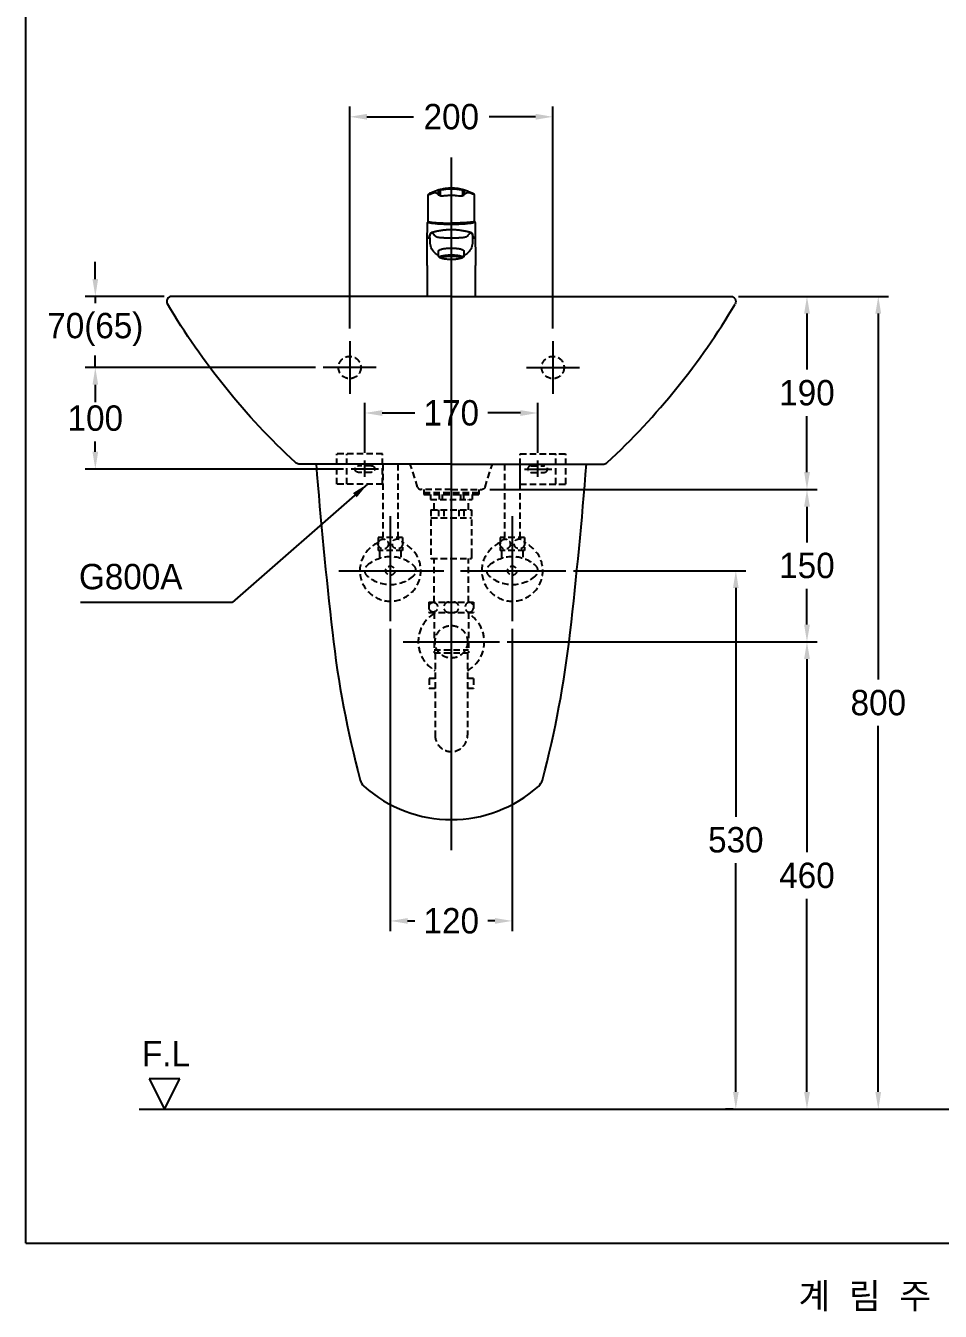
# Model space of a CAD drawing. Header units: millimetres. Extents: x 0 to 5789, y -67 to 2530.
# Drawn here: x 0 to 900, y -67 to 1198 of the extents above; entities that cross this region are included whole.
import ezdxf
from ezdxf.enums import TextEntityAlignment as Align
from ezdxf.lldxf.tags import DXFTag

# ---------------------------------------------------------------- set-up
doc = ezdxf.new("R2010")
doc.units = ezdxf.units.MM
doc.linetypes.add('DASHED2', pattern=[9.525, 6.35, -3.175])
for name, color, linetype in [('TEXT', 7, 'Continuous'), ('내부선 및 부속', 4, 'Continuous'), ('도각라인', 7, 'Continuous'), ('외형선', 3, 'Continuous'), ('점선', 6, 'DASHED2'), ('중심선', 1, 'DASHED'), ('치수선', 7, 'Continuous')]:
    doc.layers.add(name, color=color, linetype=linetype)
doc.styles.add('____', font='')
doc.styles.add('타이틀', font='H2GTRM.TTF', dxfattribs={"height": 25})
doc.styles.get('____').set_extended_font_data('굴림')
tags = doc.linetypes.add('DASHDOT', pattern=[70, 31, -13, 13, -13]).pattern_tags.tags
tags[10:11] = [DXFTag(74, 4), DXFTag(75, 0), DXFTag(340, '0'), DXFTag(46, 0.0), DXFTag(50, 0.0), DXFTag(44, 0.0), DXFTag(45, 0.0)]
tags[8:9] = [DXFTag(74, 4), DXFTag(75, 0), DXFTag(340, '0'), DXFTag(46, 0.0), DXFTag(50, 0.0), DXFTag(44, 0.0), DXFTag(45, 0.0)]
tags[6:7] = [DXFTag(74, 4), DXFTag(75, 0), DXFTag(340, '0'), DXFTag(46, 0.0), DXFTag(50, 0.0), DXFTag(44, 0.0), DXFTag(45, 0.0)]
tags[4:5] = [DXFTag(74, 4), DXFTag(75, 0), DXFTag(340, '0'), DXFTag(46, 0.0), DXFTag(50, 0.0), DXFTag(44, 0.0), DXFTag(45, 0.0)]
tags = doc.linetypes.add('DASHED', pattern=[25.72, 12.86, -12.86]).pattern_tags.tags
tags[6:7] = [DXFTag(74, 4), DXFTag(75, 0), DXFTag(340, '0'), DXFTag(46, 0.0), DXFTag(50, 0.0), DXFTag(44, 0.0), DXFTag(45, 0.0)]
tags[4:5] = [DXFTag(74, 4), DXFTag(75, 0), DXFTag(340, '0'), DXFTag(46, 0.0), DXFTag(50, 0.0), DXFTag(44, 0.0), DXFTag(45, 0.0)]
doc.dimstyles.new('MSADIM', dxfattribs={"dimtxt": 33, "dimasz": 17, "dimexe": 10, "dimexo": 7.5, "dimgap": 10, "dimtad": 0, "dimtih": 1, "dimtoh": 1, "dimdec": 0, "dimzin": 1, "dimdsep": 46, "dimtxsty": '____', "dimcen": 11.25, "dimadec": 0, "dimazin": 0, "dimtfac": 1, "dimtdec": 0, "dimtix": 1, "dimtmove": 0, "dimatfit": 3, "dimfxl": 0, "dimtolj": 1, "dimtzin": 1, "dimarcsym": 0})

# ---------------------------------------------------------------- blocks, each defined once
blk = doc.blocks.new('*D14')
at = {"layer": '치수선', "color": 0, "linetype": 'Continuous', "lineweight": -2}
for p, q in [((318.8, 900.5), (318.8, 1118.7)), ((518.8, 900.5), (518.8, 1118.7)), ((335.8, 1108.7), (381.5, 1108.7)), ((501.8, 1108.7), (456.1, 1108.7))]:
    blk.add_line(p, q, dxfattribs=at)
at = {"layer": '치수선', "color": 0, "linetype": 'Continuous'}
for points in [[(335.8, 1111.6), (335.8, 1105.9), (318.8, 1108.7)], [(501.8, 1111.6), (501.8, 1105.9), (518.8, 1108.7)]]:
    blk.add_solid(points, dxfattribs=at)
at = {"layer": '치수선', "color": 0, "linetype": 'Continuous', "insert": (418.8, 1108.7), "char_height": 25, "attachment_point": 5, "style": '____'}
blk.add_mtext('\\A1;200', dxfattribs=at)
blk = doc.blocks.new('*D1')
at = {"layer": '치수선', "color": 0, "linetype": 'Continuous', "lineweight": -2}
for p, q in [((68.5, 949), (68.5, 966)), ((136.3, 932), (58.5, 932)), ((68.5, 932), (68.5, 925.3)), ((68.5, 862), (68.5, 873.8)), ((285.3, 862), (58.5, 862)), ((68.5, 845), (68.5, 828))]:
    blk.add_line(p, q, dxfattribs=at)
at = {"layer": '치수선', "color": 0, "linetype": 'Continuous'}
for points in [[(65.7, 949), (71.3, 949), (68.5, 932)], [(65.7, 845), (71.3, 845), (68.5, 862)]]:
    blk.add_solid(points, dxfattribs=at)
at = {"layer": '치수선', "color": 0, "linetype": 'Continuous', "insert": (68.5, 899.5), "char_height": 25, "attachment_point": 5, "style": '____'}
blk.add_mtext('\\A1;70(65)', dxfattribs=at)
blk = doc.blocks.new('*D2')
at = {"layer": '치수선', "color": 0, "linetype": 'Continuous', "lineweight": -2}
for p, q in [((285.3, 862), (58.5, 862)), ((68.5, 845), (68.5, 834.9)), ((68.5, 779), (68.5, 789.2)), ((312.8, 762), (58.5, 762))]:
    blk.add_line(p, q, dxfattribs=at)
at = {"layer": '치수선', "color": 0, "linetype": 'Continuous'}
for points in [[(65.7, 845), (71.3, 845), (68.5, 862)], [(65.7, 779), (71.3, 779), (68.5, 762)]]:
    blk.add_solid(points, dxfattribs=at)
at = {"layer": '치수선', "color": 0, "linetype": 'Continuous', "insert": (68.5, 812), "char_height": 25, "attachment_point": 5, "style": '____'}
blk.add_mtext('\\A1;100', dxfattribs=at)
blk = doc.blocks.new('*D3')
at = {"layer": '치수선', "color": 0, "linetype": 'Continuous', "lineweight": -2}
for p, q in [((701.3, 932), (778.8, 932)), ((768.8, 915), (768.8, 859.9)), ((768.8, 759), (768.8, 814.2)), ((456.6, 742), (778.8, 742))]:
    blk.add_line(p, q, dxfattribs=at)
at = {"layer": '치수선', "color": 0, "linetype": 'Continuous'}
for points in [[(766, 915), (771.7, 915), (768.8, 932)], [(766, 759), (771.7, 759), (768.8, 742)]]:
    blk.add_solid(points, dxfattribs=at)
at = {"layer": '치수선', "color": 0, "linetype": 'Continuous', "insert": (768.8, 837), "char_height": 25, "attachment_point": 5, "style": '____'}
blk.add_mtext('\\A1;190', dxfattribs=at)
blk = doc.blocks.new('*D4')
at = {"layer": '치수선', "color": 0, "linetype": 'Continuous', "lineweight": -2}
for p, q in [((456.6, 742), (778.8, 742)), ((768.8, 725), (768.8, 689.9)), ((768.8, 609), (768.8, 644.2)), ((473.8, 592), (778.8, 592))]:
    blk.add_line(p, q, dxfattribs=at)
at = {"layer": '치수선', "color": 0, "linetype": 'Continuous'}
for points in [[(766, 725), (771.7, 725), (768.8, 742)], [(766, 609), (771.7, 609), (768.8, 592)]]:
    blk.add_solid(points, dxfattribs=at)
at = {"layer": '치수선', "color": 0, "linetype": 'Continuous', "insert": (768.8, 667), "char_height": 25, "attachment_point": 5, "style": '____'}
blk.add_mtext('\\A1;150', dxfattribs=at)
blk = doc.blocks.new('*D5')
at = {"layer": '치수선', "color": 0, "linetype": 'Continuous', "lineweight": -2}
for p, q in [((473.8, 592), (778.8, 592)), ((768.8, 575), (768.8, 384.9)), ((768.8, 149), (768.8, 339.2)), ((761, 132), (778.8, 132))]:
    blk.add_line(p, q, dxfattribs=at)
at = {"layer": '치수선', "color": 0, "linetype": 'Continuous'}
for points in [[(766, 575), (771.7, 575), (768.8, 592)], [(766, 149), (771.7, 149), (768.8, 132)]]:
    blk.add_solid(points, dxfattribs=at)
at = {"layer": '치수선', "color": 0, "linetype": 'Continuous', "insert": (768.8, 362), "char_height": 25, "attachment_point": 5, "style": '____'}
blk.add_mtext('\\A1;460', dxfattribs=at)
blk = doc.blocks.new('*D6')
at = {"layer": '치수선', "color": 0, "linetype": 'Continuous', "lineweight": -2}
for p, q in [((539.1, 662), (708.8, 662)), ((698.8, 645), (698.8, 419.8)), ((698.8, 149), (698.8, 374.2)), ((696.2, 132), (688.8, 132))]:
    blk.add_line(p, q, dxfattribs=at)
at = {"layer": '치수선', "color": 0, "linetype": 'Continuous'}
for points in [[(696, 645), (701.6, 645), (698.8, 662)], [(696, 149), (701.6, 149), (698.8, 132)]]:
    blk.add_solid(points, dxfattribs=at)
at = {"layer": '치수선', "color": 0, "linetype": 'Continuous', "insert": (698.8, 397), "char_height": 25, "attachment_point": 5, "style": '____'}
blk.add_mtext('\\A1;530', dxfattribs=at)
blk = doc.blocks.new('*D7')
at = {"layer": '치수선', "color": 0, "linetype": 'Continuous', "lineweight": -2}
for p, q in [((701.3, 932), (849, 932)), ((839, 915), (839, 554.8)), ((839, 149), (839, 509.2)), ((815, 132), (849, 132))]:
    blk.add_line(p, q, dxfattribs=at)
at = {"layer": '치수선', "color": 0, "linetype": 'Continuous'}
for points in [[(836.1, 915), (841.8, 915), (839, 932)], [(836.1, 149), (841.8, 149), (839, 132)]]:
    blk.add_solid(points, dxfattribs=at)
at = {"layer": '치수선', "color": 0, "linetype": 'Continuous', "insert": (839, 532), "char_height": 25, "attachment_point": 5, "style": '____'}
blk.add_mtext('\\A1;800', dxfattribs=at)
blk = doc.blocks.new('*D8')
at = {"layer": '치수선', "color": 0, "linetype": 'Continuous', "lineweight": -2}
for p, q in [((358.8, 604.9), (358.8, 307.3)), ((478.8, 604.9), (478.8, 307.3)), ((375.8, 317.3), (382.9, 317.3)), ((461.8, 317.3), (454.7, 317.3))]:
    blk.add_line(p, q, dxfattribs=at)
at = {"layer": '치수선', "color": 0, "linetype": 'Continuous'}
for points in [[(375.8, 320.1), (375.8, 314.5), (358.8, 317.3)], [(461.8, 320.1), (461.8, 314.5), (478.8, 317.3)]]:
    blk.add_solid(points, dxfattribs=at)
at = {"layer": '치수선', "color": 0, "linetype": 'Continuous', "insert": (418.8, 317.3), "char_height": 25, "attachment_point": 5, "style": '____'}
blk.add_mtext('\\A1;120', dxfattribs=at)
blk = doc.blocks.new('*D15')
at = {"layer": '치수선', "color": 0, "linetype": 'Continuous', "lineweight": -2}
for p, q in [((333.8, 778.1), (333.8, 827.2)), ((503.8, 778.1), (503.8, 827.2)), ((350.8, 817.2), (382.9, 817.2)), ((486.8, 817.2), (454.7, 817.2))]:
    blk.add_line(p, q, dxfattribs=at)
at = {"layer": '치수선', "color": 0, "linetype": 'Continuous'}
for points in [[(350.8, 820), (350.8, 814.3), (333.8, 817.2)], [(486.8, 820), (486.8, 814.3), (503.8, 817.2)]]:
    blk.add_solid(points, dxfattribs=at)
at = {"layer": '치수선', "color": 0, "linetype": 'Continuous', "insert": (418.8, 817.2), "char_height": 25, "attachment_point": 5, "style": '____'}
blk.add_mtext('\\A1;170', dxfattribs=at)

msp = doc.modelspace()

# ---------------------------------------------------------------- linework, layer by layer
at = {"layer": '내부선 및 부속', "linetype": 'Continuous'}
for p, q in [((396, 1006.6), (396.2, 1031)), ((396.2, 1031), (396.2, 1031.8)), ((441.5, 1031.8), (441.5, 1031.8)), ((441.5, 1031), (441.5, 1031.8)), ((441.7, 1006.6), (441.5, 1031)), ((406.3, 971.9), (406.3, 976.6)), ((431.3, 976.6), (431.3, 971.9))]:
    msp.add_line(p, q, dxfattribs=at)
for centre, start, end in [((401.4, 1027.8), 40.9394, 90.3276), ((436.2, 1027.8), 89.6724, 139.0606)]:
    msp.add_arc(centre, 6.17, start, end, dxfattribs=at)
for points, degree, knots in [([(406.8, 1037), (408.6, 1037.5), (412.2, 1038.4), (418.2, 1039), (424.6, 1038.6), (428.6, 1037.6), (430.8, 1037)], 3, [0, 0, 0, 0, 0.172614, 0.472869, 0.772389, 1, 1, 1, 1]), ([(418.2, 1037.5), (417.8, 1037.5), (417, 1037.5), (415.8, 1037.4), (413.9, 1037.3), (412, 1037.1), (410.4, 1036.9), (409.4, 1036.8), (408.8, 1036.8), (408.7, 1036.8), (408.6, 1036.8)], 3, [0, 0, 0, 0, 0.08364, 0.166971, 0.251297, 0.499774, 0.623968, 0.749249, 0.875394, 1, 1, 1, 1]), ([(429, 1036.8), (429, 1036.8), (428.9, 1036.8), (428.6, 1036.8), (428.1, 1036.9), (427.3, 1036.9), (425.7, 1037.1), (423.6, 1037.3), (421.2, 1037.5), (420, 1037.5), (419.4, 1037.5)], 3, [0, 0, 0, 0, 0.083171, 0.166327, 0.250973, 0.376329, 0.500728, 0.749101, 0.874813, 1, 1, 1, 1]), ([(396.2, 1031.8), (396.3, 1031.9), (396.5, 1032), (397, 1032.3), (397.9, 1032.7), (399.3, 1033.2), (400.6, 1033.7), (401.4, 1033.9)], 3, [0, 0, 0, 0, 0.154023, 0.3203, 0.498135, 0.714224, 1, 1, 1, 1]), ([(401.8, 1035), (401.5, 1034.9), (400.8, 1034.6), (399.7, 1034.2), (398.4, 1033.7), (397.6, 1033.2), (397.1, 1033), (397, 1032.8), (396.9, 1032.8)], 3, [0, 0, 0, 0, 0.125751, 0.25087, 0.500195, 0.749311, 0.874844, 1, 1, 1, 1]), ([(406.8, 1037), (406.8, 1036.9), (406.6, 1036.9), (406.1, 1036.6), (405.4, 1036.4), (404.8, 1036.1), (404.4, 1036)], 3, [0, 0, 0, 0, 0.248773, 0.499961, 0.748114, 1, 1, 1, 1]), ([(408.6, 1036.8), (408.6, 1036.9), (408.5, 1036.9), (408.4, 1037), (408.3, 1037.1), (408.1, 1037.2), (408, 1037.2), (407.9, 1037.3)], 3, [0, 0, 0, 0, 0.121408, 0.121408, 0.607064, 0.607064, 1, 1, 1, 1]), ([(408.2, 1031), (409.1, 1030.8), (409.2, 1030.8), (409.5, 1030.8), (410.2, 1030.8), (411.7, 1031.1), (414.2, 1031.4), (416.5, 1031.5), (417.6, 1031.5), (418.2, 1031.6)], 3, [0, 0, 0, 0, 0.083754, 0.167101, 0.251369, 0.500054, 0.748883, 0.875168, 1, 1, 1, 1]), ([(419.3, 1031.6), (419.7, 1031.6), (420.5, 1031.5), (421.7, 1031.5), (423.6, 1031.3), (425.4, 1031.1), (426.9, 1030.9), (427.8, 1030.8), (428.4, 1030.8), (428.5, 1030.8), (428.5, 1030.8)], 3, [0, 0, 0, 0, 0.083297, 0.166448, 0.250981, 0.499317, 0.623286, 0.748997, 0.874882, 1, 1, 1, 1]), ([(429.8, 1037.3), (429.7, 1037.2), (429.6, 1037.2), (429.4, 1037.1), (429.3, 1037), (429.2, 1037), (429.1, 1036.9), (429, 1036.8)], 3, [0, 0, 0, 0, 0.458457, 0.458457, 0.729349, 0.729349, 1, 1, 1, 1]), ([(431.8, 1036.5), (431.6, 1036.6), (431, 1036.8), (430.9, 1036.9), (430.8, 1037)], 3, [0, 0, 0, 0, 0.503034, 1, 1, 1, 1]), ([(435.4, 1035.1), (435.1, 1035.3), (434.3, 1035.6), (433.3, 1035.9), (432.5, 1036.3), (432, 1036.4), (431.8, 1036.5)], 3, [0, 0, 0, 0, 0.250372, 0.500014, 0.748927, 1, 1, 1, 1]), ([(440.8, 1032.8), (440.7, 1032.9), (440.5, 1033), (439.9, 1033.3), (439, 1033.7), (437.7, 1034.3), (436.4, 1034.8), (435.8, 1035)], 3, [0, 0, 0, 0, 0.165694, 0.331798, 0.499885, 0.749156, 1, 1, 1, 1]), ([(441.5, 1031.8), (441.4, 1031.9), (441.2, 1032), (440.6, 1032.3), (439.7, 1032.7), (438.4, 1033.2), (437, 1033.7), (436.3, 1033.9)], 3, [0, 0, 0, 0, 0.154023, 0.3203, 0.498135, 0.714224, 1, 1, 1, 1]), ([(395.3, 1004.1), (395.3, 1004.2), (395.3, 1004.3), (395.4, 1004.7), (395.8, 1005.1), (396.2, 1005.3), (396.6, 1005.5), (396.8, 1005.5)], 3, [0, 0, 0, 0, 0.04006, 0.118961, 0.377798, 0.727526, 1, 1, 1, 1]), ([(396.1, 1005.8), (396.2, 1005.7), (396.5, 1005.6), (397.3, 1005.4), (397.8, 1005.2), (399.1, 1005), (399.9, 1004.9), (401.6, 1004.7), (402.5, 1004.6), (405.7, 1004.4), (408, 1004.3), (413.3, 1004.1), (416, 1004), (418.8, 1004)], 3, [0, 0, 0, 0, 0.125, 0.125, 0.25, 0.25, 0.375, 0.375, 0.5, 0.5, 0.75, 0.75, 1, 1, 1, 1]), ([(396.3, 1005), (396.3, 1004.7), (397.4, 1004.4), (401.3, 1003.8), (404.1, 1003.5), (407.5, 1003.4)], 3, [0, 0, 0, 0, 0.5, 0.5, 1, 1, 1, 1]), ([(407.5, 1003.4), (409.2, 1003.3), (411, 1003.2), (414.8, 1003.1), (416.8, 1003.1), (418.8, 1003.1)], 3, [0, 0, 0, 0, 0.5, 0.5, 1, 1, 1, 1]), ([(441.6, 1005.8), (441.3, 1005.6), (440.5, 1005.3), (438.5, 1005), (437.8, 1004.9), (436.1, 1004.7), (435.1, 1004.6), (433, 1004.5), (431.9, 1004.4), (429.6, 1004.3), (428.3, 1004.2), (424.4, 1004.1), (421.6, 1004), (418.8, 1004)], 3, [0, 0, 0, 0, 0.25, 0.25, 0.375, 0.375, 0.5, 0.5, 0.625, 0.625, 0.75, 0.75, 1, 1, 1, 1]), ([(418.8, 1003.1), (420.8, 1003.1), (422.8, 1003.1), (426.6, 1003.2), (428.4, 1003.3), (430.1, 1003.4)], 3, [0, 0, 0, 0, 0.5, 0.5, 1, 1, 1, 1]), ([(430.1, 1003.4), (433.6, 1003.5), (436.4, 1003.8), (440.3, 1004.4), (441.3, 1004.7), (441.3, 1005)], 3, [0, 0, 0, 0, 0.5, 0.5, 1, 1, 1, 1]), ([(440.9, 1005.5), (441.2, 1005.4), (441.4, 1005.3), (441.8, 1005.1), (442.3, 1004.1)], 3, [0, 0, 0, 0, 0.891166, 1, 1, 1, 1]), ([(396.8, 990), (396.8, 989.9), (396.7, 989.6), (396.5, 989.3), (396.3, 989.1), (396.1, 989.1), (395.8, 989.4), (395.5, 990.1), (395.4, 990.6), (395.2, 993.3)], 3, [0, 0, 0, 0, 0.092253, 0.195753, 0.310078, 0.438828, 0.61431, 0.927777, 1, 1, 1, 1]), ([(397.8, 992.5), (397.7, 992.2), (397.4, 991.5), (397.1, 990.7), (396.9, 990.2), (396.8, 990)], 3, [0, 0, 0, 0, 0.499854, 0.864283, 1, 1, 1, 1]), ([(401.7, 993), (401.5, 993.2), (401.2, 993.6), (400.7, 994), (400.2, 994.2), (399.6, 994.2), (398.9, 994), (398.4, 993.4), (398, 992.8), (397.8, 992.5)], 3, [0, 0, 0, 0, 0.11347, 0.234522, 0.363327, 0.50003, 0.67978, 0.846318, 1, 1, 1, 1]), ([(403.5, 990.8), (403.4, 990.9), (403.1, 991.1), (402.8, 991.4), (402.7, 991.6), (402.5, 991.9), (402.2, 992.1), (401.9, 992.6), (401.8, 992.9), (401.7, 993)], 3, [0, 0, 0, 0, 0.148029, 0.285468, 0.333976, 0.413001, 0.536729, 0.76998, 1, 1, 1, 1]), ([(411.9, 989.4), (411.4, 989.5), (410.3, 989.5), (408.4, 989.6), (406.4, 989.8), (404.5, 990.2), (403.8, 990.6), (403.5, 990.8)], 3, [0, 0, 0, 0, 0.126608, 0.254892, 0.513961, 0.738508, 1, 1, 1, 1]), ([(418.8, 989.3), (418.2, 989.3), (417, 989.3), (415.3, 989.3), (413.6, 989.4), (412.4, 989.4), (411.9, 989.4)], 3, [0, 0, 0, 0, 0.245502, 0.497794, 0.749011, 1, 1, 1, 1]), ([(425.8, 989.4), (425.2, 989.4), (424.1, 989.4), (422.4, 989.3), (420.7, 989.3), (419.5, 989.3), (418.8, 989.3)], 3, [0, 0, 0, 0, 0.252282, 0.502311, 0.712942, 1, 1, 1, 1]), ([(434.1, 990.8), (434, 990.7), (433.7, 990.5), (433, 990.2), (432.1, 990), (430.9, 989.8), (429.2, 989.6), (427.3, 989.5), (426.3, 989.5), (425.8, 989.4)], 3, [0, 0, 0, 0, 0.134492, 0.261766, 0.379705, 0.486505, 0.745341, 0.873507, 1, 1, 1, 1]), ([(434.1, 990.8), (434.6, 991.2), (435, 991.6), (435.4, 992.2), (435.5, 992.4), (435.8, 992.7), (435.9, 992.9), (435.9, 993)], 3, [0, 0, 0, 0, 0.500004, 0.500004, 0.750006, 0.750006, 1, 1, 1, 1]), ([(439.8, 992.5), (439.7, 992.7), (439.4, 993.2), (439, 993.7), (438.5, 994), (438, 994.2), (437.3, 994.1), (436.6, 993.8), (436.2, 993.3), (435.9, 993)], 3, [0, 0, 0, 0, 0.114068, 0.235321, 0.363914, 0.49999, 0.680483, 0.847029, 1, 1, 1, 1]), ([(440.8, 990), (440.8, 990.2), (440.6, 990.7), (440.2, 991.5), (440, 992.2), (439.8, 992.5)], 3, [0, 0, 0, 0, 0.13594, 0.500146, 1, 1, 1, 1]), ([(442.4, 993.3), (442.4, 993.1), (442.4, 992.7), (442.4, 992), (442.3, 990.9), (442.1, 989.8), (441.7, 989.3), (441.4, 989.1), (441.1, 989.3), (440.9, 989.8), (440.8, 990)], 3, [0, 0, 0, 0, 0.058074, 0.116031, 0.231715, 0.46298, 0.642043, 0.72089, 0.875045, 1, 1, 1, 1]), ([(406.3, 972.4), (404.9, 973.1), (403.5, 974), (399.5, 977.8), (397.9, 981.7), (397.9, 985.5)], 3, [0, 0, 0, 0, 0.290936, 0.290936, 1, 1, 1, 1]), ([(439.8, 985.5), (439.7, 981.7), (438.1, 977.8), (434.1, 974), (432.8, 973.1), (431.3, 972.4)], 3, [0, 0, 0, 0, 0.709091, 0.709091, 1, 1, 1, 1]), ([(395.1, 962.3), (395.1, 962.2), (395.1, 961.9), (395.1, 961.1), (395.1, 958.3), (395, 955.3), (395, 952.8), (395, 952.3)], 3, [0, 0, 0, 0, 0.015047, 0.091734, 0.245109, 0.85861, 1, 1, 1, 1]), ([(418.8, 968.2), (418.6, 968.2), (418, 968.2), (417.1, 968.3), (415.9, 968.3), (414.8, 968.4), (413.7, 968.5), (412.7, 968.6), (411.7, 968.8), (410.8, 968.9), (410, 969.1), (409.2, 969.4), (408.5, 969.6), (407.9, 969.9), (407.3, 970.2), (406.9, 970.5), (406.6, 970.9), (406.4, 971.3), (406.3, 971.6), (406.3, 971.8), (406.3, 971.9)], 3, [0, 0, 0, 0, 0.03216, 0.093309, 0.154497, 0.215742, 0.27708, 0.338559, 0.40024, 0.462211, 0.5246, 0.587601, 0.651523, 0.716856, 0.784287, 0.842861, 0.892186, 0.93599, 0.977075, 1, 1, 1, 1]), ([(408.1, 969.9), (408.3, 970), (408.9, 970.3), (409.2, 970.4), (409.5, 970.5), (409.9, 970.6), (410.3, 970.7), (411.1, 970.9), (411.6, 971), (412, 971.1), (412.5, 971.2), (413, 971.2), (413.5, 971.3), (414.1, 971.4), (414.6, 971.4), (415.1, 971.5), (415.7, 971.5), (416.2, 971.5), (416.7, 971.6), (417.2, 971.6), (417.8, 971.6), (418.3, 971.6), (418.8, 971.6)], 2, [0, 0, 0, 0.080037, 0.16367, 0.16367, 0.247303, 0.247303, 0.330936, 0.414569, 0.414569, 0.498202, 0.498202, 0.581835, 0.581835, 0.665468, 0.665468, 0.749101, 0.749101, 0.832734, 0.832734, 0.916367, 0.916367, 1, 1, 1]), ([(431.3, 971.9), (431.3, 971.8), (431.3, 971.6), (431.2, 971.3), (431, 970.9), (430.7, 970.6), (430.4, 970.3), (429.9, 970), (429.3, 969.7), (428.6, 969.4), (427.8, 969.2), (426.9, 969), (426, 968.8), (425.1, 968.6), (424, 968.5), (423, 968.4), (421.8, 968.3), (420.7, 968.3), (419.7, 968.2), (419.1, 968.2), (418.8, 968.2)], 3, [0, 0, 0, 0, 0.021022, 0.063347, 0.106004, 0.151989, 0.204422, 0.265513, 0.33275, 0.399542, 0.464481, 0.528085, 0.590824, 0.652997, 0.714792, 0.77633, 0.837693, 0.898939, 0.960114, 1, 1, 1, 1]), ([(418.8, 971.6), (419.3, 971.6), (419.9, 971.6), (420.4, 971.6), (420.9, 971.6), (421.5, 971.5), (422, 971.5), (422.5, 971.5), (423, 971.4), (423.6, 971.4), (424.6, 971.2), (425.1, 971.2), (425.6, 971.1), (426.1, 971), (426.5, 970.9), (427.4, 970.7), (427.7, 970.6), (428.1, 970.5), (428.4, 970.4), (428.8, 970.3), (429, 970.2), (429.3, 970), (429.5, 969.9)], 2, [0, 0, 0, 0.083632, 0.083632, 0.167265, 0.167265, 0.250897, 0.250897, 0.33453, 0.33453, 0.418162, 0.501795, 0.501795, 0.585427, 0.585427, 0.66906, 0.752692, 0.752692, 0.836324, 0.836324, 0.919957, 0.919957, 1, 1, 1]), ([(442.6, 952.3), (442.6, 952.8), (442.6, 955.3), (442.6, 958.3), (442.6, 961.1), (442.6, 961.9), (442.6, 962.2), (442.6, 962.3)], 3, [0, 0, 0, 0, 0.14139, 0.754891, 0.908266, 0.984953, 1, 1, 1, 1])]:
    msp.add_open_spline(points, degree=degree, knots=knots, dxfattribs=at)
for points, degree in [([(419.4, 1037.5), (419, 1037.5), (418.6, 1037.5), (418.2, 1037.5)], 3), ([(402.2, 1035.1), (402.1, 1035.1), (402, 1035), (401.8, 1035)], 3), ([(401.8, 1035), (402, 1035), (402.1, 1035.1)], 2), ([(404.4, 1036), (403.8, 1035.7), (403, 1035.4), (402.2, 1035.1)], 3), ([(406.1, 1031.8), (406.1, 1033.2), (406.1, 1034.6), (406.1, 1036)], 3), ([(408.2, 1031), (407.1, 1031.4), (406.1, 1031.8)], 2), ([(407.8, 1035.9), (407.8, 1035), (407.8, 1034.1)], 2), ([(407.8, 1034.1), (407.8, 1032.9), (407.8, 1031.8)], 2), ([(408.2, 1031), (408, 1031.2), (407.8, 1031.5), (407.8, 1031.8)], 3), ([(419.3, 1031.6), (418.8, 1031.6), (418.2, 1031.6)], 2), ([(429.8, 1035.9), (429.8, 1036.3), (429.4, 1036.7), (429, 1036.8)], 3), ([(429.5, 1031), (430.5, 1031.4), (431.6, 1031.8)], 2), ([(429.8, 1035.9), (429.8, 1035), (429.8, 1034.1)], 2), ([(429.8, 1034.1), (429.8, 1032.9), (429.8, 1031.8)], 2), ([(431.6, 1036), (431.6, 1034.6), (431.6, 1033.2), (431.6, 1031.8)], 3), ([(431.6, 1031.8), (431.6, 1033.2), (431.6, 1034.6), (431.6, 1036)], 3), ([(435.8, 1035), (435.7, 1035.1), (435.6, 1035.1), (435.4, 1035.1)], 3), ([(435.5, 1035.1), (435.7, 1035.1), (435.8, 1035)], 2), ([(441.5, 1031.8), (441.5, 1032.2), (441.2, 1032.7), (440.8, 1032.8)], 3), ([(395.2, 993.3), (395.3, 996.9), (395.3, 1000.5), (395.3, 1004.1)], 3), ([(396, 1005.9), (396, 1006), (396, 1006.2), (396, 1006.6)], 3), ([(396.1, 1005.8), (396.1, 1005.9), (396, 1005.9), (396, 1005.9)], 3), ([(396.8, 1005.5), (396.3, 1005.2), (396.3, 1005.1), (396.3, 1005)], 3), ([(441.3, 1005), (441.3, 1005.1), (441.3, 1005.2), (440.9, 1005.5)], 3), ([(441.6, 1005.9), (441.7, 1006), (441.7, 1006.2), (441.7, 1006.6)], 3), ([(441.6, 1005.9), (441.6, 1005.9), (441.6, 1005.9), (441.6, 1005.8)], 3), ([(442.3, 1004.1), (442.3, 1000.5), (442.4, 996.9), (442.4, 993.3)], 3), ([(395.2, 983.9), (395.2, 987), (395.2, 990.1), (395.2, 993.3)], 3), ([(397.8, 992.5), (397.8, 992.8), (397.9, 993.2), (398.1, 993.4)], 3), ([(397.9, 985.5), (397.9, 987.9), (397.8, 990.2), (397.8, 992.5)], 3), ([(398.1, 993.3), (398.8, 994.6), (399.6, 995.1)], 2), ([(399.6, 995.1), (409.8, 997.8), (418.9, 997.9)], 2), ([(418.7, 997.9), (427.8, 997.8), (438, 995.1)], 2), ([(438, 995.1), (438.9, 994.6), (439.6, 993.3)], 2), ([(439.5, 993.4), (439.7, 993.2), (439.8, 992.8), (439.8, 992.5)], 3), ([(439.8, 992.5), (439.8, 990.2), (439.8, 987.9), (439.8, 985.5)], 3), ([(442.4, 993.3), (442.4, 990.1), (442.4, 987), (442.4, 983.9)], 3), ([(395.1, 962.3), (395.1, 969.5), (395.2, 976.7), (395.2, 983.9)], 3), ([(397.9, 985.5), (397.9, 985.5), (397.9, 985.5), (397.9, 985.5)], 3), ([(439.8, 985.5), (439.8, 985.5), (439.8, 985.5), (439.8, 985.5)], 3), ([(442.4, 983.9), (442.5, 978.2), (442.5, 972.4), (442.6, 962.3)], 3), ([(395, 952.3), (395, 945.5), (394.9, 938.8), (394.9, 932)], 3), ([(442.7, 932), (442.7, 938.8), (442.7, 945.5), (442.6, 952.3)], 3)]:
    msp.add_open_spline(points, degree=degree, dxfattribs=at)
for points, weights, knots in [([(396.2, 1031.8), (396.2, 1032.2), (396.5, 1032.5), (396.7, 1032.7), (396.9, 1032.8)], [0.853807806969, 0.847449600697, 1, 0.908279657364, 0.874004244804], [0, 0, 0, 0.624514, 0.624514, 1, 1, 1]), ([(406.1, 1036), (406.1, 1036.5), (406.5, 1036.8), (406.6, 1036.9), (406.8, 1037)], [0.857696473598, 0.828921318054, 1, 0.927208960056, 0.890598535538], [0, 0, 0, 0.701517, 0.701517, 1, 1, 1]), ([(430.8, 1037), (431, 1036.9), (431.2, 1036.8), (431.6, 1036.5), (431.6, 1036)], [0.890763700008, 0.927372932434, 1, 0.828757882118, 0.857751607895], [0, 0, 0, 0.297812, 0.297812, 1, 1, 1]), ([(406.3, 976.6), (406.3, 976.6), (406.3, 976.6), (406.3, 979.5), (418.8, 979.5)], [0.999898374081, 0.999949157238, 1, 0.707106769085, 1], [0, 0, 0, 0.000173, 0.000173, 1, 1, 1])]:
    msp.add_rational_spline(points, weights, degree=2, knots=knots, dxfattribs=at)
for points, weights in [([(402.1, 1035.1), (402.2, 1035.1), (402.2, 1035.1)], [0.999868571758, 0.985788583755, 0.973063528538]), ([(408.6, 1036.8), (407.8, 1036.7), (407.8, 1035.9)], [1, 0.785155773163, 1]), ([(428.5, 1030.8), (429.8, 1030.5), (429.8, 1031.8)], [1, 0.610394537449, 1]), ([(418.8, 979.5), (431.3, 979.5), (431.3, 976.6)], [1, 0.707106769085, 1]), ([(406.8, 970.7), (409.4, 972.8), (418.8, 972.8)], [0.911089301109, 0.761760473251, 1]), ([(418.8, 972.8), (428.3, 972.8), (430.8, 970.7)], [1, 0.7617623806, 0.911086916924])]:
    msp.add_rational_spline(points, weights, degree=2, dxfattribs=at)
at = {"layer": '도각라인', "color": 7}
for q in [(0, 2530), (1800, 0)]:
    msp.add_line((0, 0), q, dxfattribs=at)
at = {"layer": '외형선', "linetype": 'Continuous'}
for p, q in [((418.8, 932), (143.8, 932)), ((418.8, 932), (693.8, 932)), ((418.8, 767), (268.8, 767)), ((418.8, 767), (568.8, 767)), ((151.5, 162), (121.5, 162)), ((121.5, 162), (136.5, 132)), ((136.5, 132), (151.5, 162)), ((111.5, 132), (1562.2, 132))]:
    msp.add_line(p, q, dxfattribs=at)
at = {"layer": '외형선', "linetype": 'Continuous', "flags": 128}
for points in [[(265.4, 768.4, -0.071998), (139.5, 924.5)], [(693.8, 932, -0.581128), (698.1, 924.5)], [(268.8, 767, -0.18931), (265.4, 768.4)]]:
    msp.add_lwpolyline(points, format="xyb", dxfattribs=at)
at = {"layer": '외형선', "linetype": 'Continuous'}
for centre, radius, start, end in [((143.8, 927), 5, 90, 210.6483), ((95.9, 1281.3), 700, 312.8793, 329.3517), ((5269.9, 1164.8), 5000, 184.563, 186.4744), ((-4432.3, 1164.8), 5000, 353.5256, 355.437), ((568.8, 772), 5, 270, 312.8793), ((1295.4, 713.8), 1000, 186.4744, 194.9416), ((-457.8, 713.8), 1000, 345.0584, 353.5256), ((340.8, 459), 12, 194.9416, 227.925), ((496.8, 459), 12, 312.075, 345.0584), ((418.8, 545.4), 128.4, 227.925, 312.075)]:
    msp.add_arc(centre, radius, start, end, dxfattribs=at)
at = {"layer": '점선'}
for p, q in [((351.1, 777), (306.1, 777)), ((306.1, 747), (306.1, 777)), ((316.1, 747), (316.1, 777)), ((351.1, 747), (351.1, 777)), ((486.6, 777), (531.6, 777)), ((486.6, 747), (486.6, 777)), ((521.6, 747), (521.6, 777)), ((531.6, 747), (531.6, 777)), ((340.3, 765.3), (327.3, 765.3)), ((351.3, 767), (351.3, 694.8)), ((366.3, 767), (366.3, 694.8)), ((385.7, 744.1), (378.4, 767)), ((452, 744.1), (459.2, 767)), ((471.3, 767), (471.3, 694.8)), ((486.3, 767), (486.3, 694.8)), ((497.3, 765.3), (510.3, 765.3)), ((351.1, 747), (306.1, 747)), ((340.3, 758.8), (327.3, 758.8)), ((486.6, 747), (531.6, 747)), ((497.3, 758.8), (510.3, 758.8)), ((418.8, 742), (388.5, 742)), ((391.8, 742), (391.8, 737)), ((391.8, 739), (445.8, 739)), ((391.8, 737), (445.8, 737)), ((398.3, 737), (398.3, 732)), ((406.8, 737), (406.8, 732)), ((409.8, 737), (409.8, 732)), ((418.8, 742), (449.1, 742)), ((427.8, 737), (427.8, 732)), ((430.8, 737), (430.8, 732)), ((439.3, 737), (439.3, 732)), ((445.8, 742), (445.8, 737)), ((398.3, 732), (439.3, 732)), ((398.8, 722), (398.8, 674)), ((398.8, 722), (438.8, 722)), ((401.8, 722), (401.8, 732)), ((406.3, 722), (406.3, 714)), ((411.3, 722), (411.3, 714)), ((426.3, 722), (426.3, 714)), ((431.3, 722), (431.3, 714)), ((435.8, 722), (435.8, 732)), ((438.8, 722), (438.8, 677.3)), ((398.8, 714), (438.8, 714)), ((346.8, 694.8), (346.8, 681.8)), ((370.8, 694.8), (346.8, 694.8)), ((370.8, 694.8), (370.8, 681.8)), ((466.8, 694.8), (466.8, 681.8)), ((490.8, 694.8), (466.8, 694.8)), ((490.8, 694.8), (490.8, 681.8)), ((370.8, 681.8), (346.8, 681.8)), ((348.3, 681.8), (348.3, 674.3)), ((369.3, 681.8), (369.3, 674.3)), ((398.8, 674), (438.8, 674)), ((401.8, 631), (401.8, 674)), ((435.8, 631), (435.8, 674)), ((438.8, 677.3), (438.8, 674)), ((490.8, 681.8), (466.8, 681.8)), ((468.3, 681.8), (468.3, 674.3)), ((489.3, 681.8), (489.3, 674.3)), ((396.8, 631), (440.8, 631)), ((396.8, 631), (396.8, 621)), ((396.8, 621), (440.8, 621)), ((401.8, 621), (401.8, 581)), ((435.8, 621), (435.8, 581)), ((440.8, 631), (440.8, 621)), ((401.8, 584), (435.8, 584)), ((401.8, 581), (435.8, 581)), ((402.8, 581), (402.8, 500)), ((434.8, 581), (434.8, 500)), ((397.1, 556), (397.1, 546)), ((402.8, 556), (397.1, 556)), ((402.8, 546), (397.1, 546)), ((440.6, 556), (434.8, 556)), ((440.6, 546), (434.8, 546)), ((440.6, 556), (440.6, 546))]:
    msp.add_line(p, q, dxfattribs=at)
at = {"layer": '점선', "flags": 128}
for points in [[(327.3, 758.8, -1), (327.3, 765.3)], [(340.3, 765.3, -1), (340.3, 758.8)], [(452, 744.1, -0.326989), (449.1, 742)], [(336.1, 667.2, -0.388889), (381.5, 667.2)], [(456.1, 667.2, -0.388889), (501.5, 667.2)], [(336.1, 656.9, -0.44), (336.1, 667.2)], [(381.5, 667.2, -0.44), (381.5, 656.9)], [(456.1, 656.9, -0.44), (456.1, 667.2)], [(501.5, 667.2, -0.44), (501.5, 656.9)], [(381.5, 656.9, -0.388889), (336.1, 656.9)], [(501.5, 656.9, -0.388889), (456.1, 656.9)], [(401.1, 621.1, -0.859727), (401.1, 631)], [(401.1, 631, -0.859727), (401.1, 621.1)]]:
    msp.add_lwpolyline(points, format="xyb", dxfattribs=at)
at = {"layer": '점선'}
for centre, radius in [((318.8, 862), 11), ((518.8, 862), 11), ((351.9, 688.2), 5), ((365.8, 688.4), 5), ((471.9, 688.2), 5), ((485.8, 688.4), 5), ((358.8, 662), 4.5), ((478.8, 662), 4.5), ((418.8, 592), 16)]:
    msp.add_circle(centre, radius, dxfattribs=at)
for centre, radius, start, end in [((497.3, 762), 3.25, 90, 270), ((510.3, 762), 3.25, 270, 90), ((388.5, 745), 3, 197.5713, 270), ((358.8, 662), 30, 113.5781, 66.4217), ((478.8, 662), 30, 113.5781, 66.4217), ((416.3, 626), 5, 90, 270), ((421.3, 626), 5, 270, 90), ((437.3, 626), 5, 98.6269, 261.3731), ((435.8, 626), 5, 278.6269, 81.3731), ((418.8, 592), 32.5, 121.5389, 240.5076), ((418.8, 592), 32.5, 299.4924, 58.4611), ((418.8, 500), 16, 180, 0)]:
    msp.add_arc(centre, radius, start, end, dxfattribs=at)
at = {"layer": '중심선', "linetype": 'DASHDOT'}
for p, q in [((418.8, 1068.8), (418.8, 387)), ((318.8, 888), (318.8, 836)), ((518.8, 888), (518.8, 836)), ((344.8, 862), (292.8, 862)), ((492.8, 862), (544.8, 862)), ((347.1, 762), (320.3, 762)), ((333.8, 754.3), (333.8, 770.6)), ((490.8, 762), (517.6, 762)), ((503.8, 754.3), (503.8, 770.6)), ((358.8, 715.5), (358.8, 612.4)), ((478.8, 715.5), (478.8, 612.4)), ((308, 662), (411.6, 662)), ((428, 662), (531.6, 662)), ((371.3, 592), (466.3, 592))]:
    msp.add_line(p, q, dxfattribs=at)

# ---------------------------------------------------------------- texts
at = {"layer": 'TEXT', "style": '타이틀'}
msp.add_text('F.L', height=25, dxfattribs=at).set_placement((138, 186.7), align=Align.MIDDLE)
msp.add_text('계  림  주  식  회  사', height=25, dxfattribs=at).set_placement((900, -51.7), align=Align.MIDDLE_CENTER)
at = {"layer": 'TEXT', "insert": (52.4, 668.7), "char_height": 25, "width": 380.447, "attachment_point": 1, "line_spacing_factor": 0.963855, "style": '타이틀'}
msp.add_mtext('\\A1;G800A', dxfattribs=at)

# ---------------------------------------------------------------- dimensions: what is measured, and where the dimension line sits
at = {"layer": '치수선', "linetype": 'Continuous'}
for base, p1, p2, picture, middle in [((518.8, 1108.7), (318.8, 893), (518.8, 893), '*D14', (418.8, 1108.7)), ((503.8, 817.2), (333.8, 770.6), (503.8, 770.6), '*D15', (418.8, 817.2)), ((478.8, 317.3), (358.8, 612.4), (478.8, 612.4), '*D8', (418.8, 317.3))]:
    dim = msp.add_linear_dim(base=base, p1=p1, p2=p2, dimstyle='MSADIM', override={"dimtxt": 25}, dxfattribs=at)
    dim.commit()
    dim.dimension.update_dxf_attribs({"geometry": picture, "text_midpoint": middle, "dimtype": 160})
dim = msp.add_linear_dim(base=(68.5, 932), p1=(292.8, 862), p2=(143.8, 932), angle=90, text='<>(65)', dimstyle='MSADIM', override={"dimtxt": 25}, dxfattribs=at)
dim.commit()
dim.dimension.update_dxf_attribs({"geometry": '*D1', "text_midpoint": (68.5, 899.5), "dimtype": 160})
for base, p1, p2, picture, middle in [((768.8, 742), (693.8, 932), (449.1, 742), '*D3', (768.8, 837)), ((68.5, 762), (292.8, 862), (320.3, 762), '*D2', (68.5, 812)), ((768.8, 592), (449.1, 742), (466.3, 592), '*D4', (768.8, 667)), ((768.8, 132), (466.3, 592), (753.5, 132), '*D5', (768.8, 362))]:
    dim = msp.add_linear_dim(base=base, p1=p1, p2=p2, angle=90, dimstyle='MSADIM', override={"dimtxt": 25}, dxfattribs=at)
    dim.commit()
    dim.dimension.update_dxf_attribs({"geometry": picture, "text_midpoint": middle})
for base, p1, p2, picture, middle in [((839, 132), (693.8, 932), (807.5, 132), '*D7', (839, 532)), ((698.8, 132), (531.6, 662), (703.7, 132), '*D6', (698.8, 397))]:
    dim = msp.add_linear_dim(base=base, p1=p1, p2=p2, angle=90, dimstyle='MSADIM', override={"dimtxt": 25}, dxfattribs=at)
    dim.commit()
    dim.dimension.update_dxf_attribs({"geometry": picture, "text_midpoint": middle, "dimtype": 160})

# ---------------------------------------------------------------- leaders
msp.add_leader([(336.7, 747.5), (203, 630.7), (53.9, 630.7)], dimstyle='MSADIM', override={"dimtxt": 25}, dxfattribs=at)

doc.saveas('drawing.dxf')
